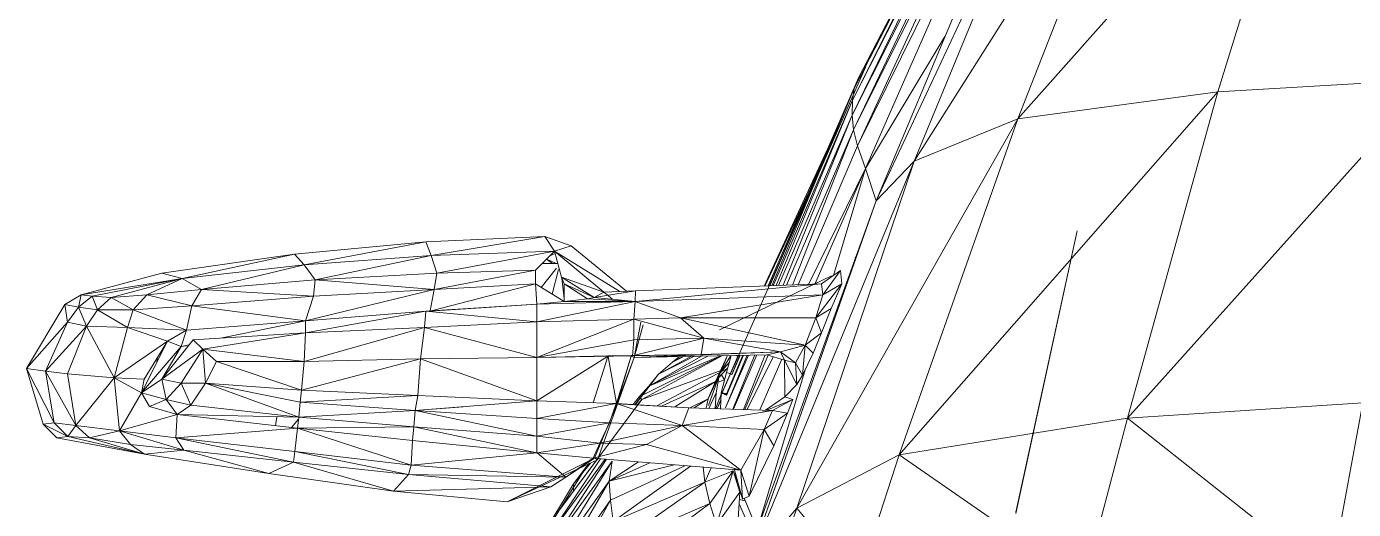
# Model space of a CAD drawing. Header units: inches. Extents: x 9584 to 15274, y -226 to 527.
# Drawn here: x 12385.88 to 12404.63, y 13.96 to 20.77 of the extents above; entities that cross this region are included whole.
import ezdxf

# ---------------------------------------------------------------- set-up
doc = ezdxf.new("R2010")
doc.units = ezdxf.units.IN
doc.header["$MEASUREMENT"] = 0
for name, color, linetype, lineweight in [('0-1', 7, 'Continuous', 5), ('0-4', 252, 'Continuous', 9), ('A-GENM', 5, 'Continuous', 9)]:
    doc.layers.add(name, color=color, linetype=linetype, lineweight=lineweight)

# ---------------------------------------------------------------- blocks, each defined once
blk = doc.blocks.new('Land_Rover_Evoque_-_SUV_Car_Vehicle_Automobile_13067 - Land Rover EVOQUE_dwg-1230547-BUILDING SECTION - EAST_WEST - LOOKING NORTH')
at = {"layer": 'A-GENM'}
for p, q in [((12399.728, 24.01), (12397.548, 19.52)), ((12399.712, 24.045), (12397.55, 19.728)), ((12397.55, 19.728), (12399.728, 24.01)), ((12399.734, 24.08), (12397.573, 19.897)), ((12399.712, 24.045), (12397.573, 19.897)), ((12399.734, 24.08), (12397.634, 20.046)), ((12399.888, 19.465), (12404.042, 24.146)), ((12402.711, 19.85), (12404.042, 24.146)), ((12397.548, 19.52), (12399.764, 23.918)), ((12399.764, 23.918), (12397.565, 19.313)), ((12397.565, 19.313), (12399.819, 23.825)), ((12399.819, 23.825), (12397.619, 19.087)), ((12398.422, 18.868), (12401.645, 23.953)), ((12399.888, 19.465), (12401.645, 23.953)), ((12397.619, 19.087), (12399.913, 23.714)), ((12399.913, 23.714), (12397.732, 18.765)), ((12400.39, 23.644), (12397.883, 18.309)), ((12398.422, 18.868), (12400.39, 23.644)), ((12400.39, 23.644), (12398.422, 18.868)), ((12397.883, 18.309), (12400.024, 23.412)), ((12400.024, 23.412), (12397.883, 18.309)), ((12397.732, 18.765), (12398.856, 20.628)), ((12397.734, 20.196), (12395.651, 15.475)), ((12397.634, 20.046), (12396.361, 17.11)), ((12397.634, 20.046), (12396.38, 17.111)), ((12397.573, 19.897), (12396.381, 17.111)), ((12397.573, 19.897), (12396.409, 17.112)), ((12397.573, 19.897), (12397.55, 19.728)), ((12397.634, 20.046), (12397.573, 19.897)), ((12405.726, 20.023), (12401.437, 15.246)), ((12405.726, 20.023), (12402.711, 19.85)), ((12397.55, 19.728), (12396.431, 17.113)), ((12397.55, 19.728), (12396.47, 17.114)), ((12397.55, 19.728), (12397.548, 19.52)), ((12402.711, 19.85), (12398.211, 14.727)), ((12402.711, 19.85), (12399.888, 19.465)), ((12401.437, 15.246), (12402.711, 19.85)), ((12397.548, 19.52), (12396.505, 17.115)), ((12397.548, 19.52), (12396.572, 17.118)), ((12397.548, 19.52), (12397.565, 19.313)), ((12397.565, 19.313), (12396.62, 17.119)), ((12397.565, 19.313), (12396.702, 17.122)), ((12399.888, 19.465), (12396.763, 13.976)), ((12397.565, 19.313), (12397.619, 19.087)), ((12398.211, 14.727), (12399.888, 19.465)), ((12399.888, 19.465), (12398.422, 18.868)), ((12396.302, 17.108), (12397.188, 19.018)), ((12397.619, 19.087), (12396.781, 17.125)), ((12397.619, 19.087), (12397.732, 18.765)), ((12398.422, 18.868), (12396.07, 13.168)), ((12396.763, 13.976), (12398.422, 18.868)), ((12398.422, 18.868), (12396.763, 13.976)), ((12397.732, 18.765), (12396.931, 17.131)), ((12397.732, 18.765), (12397.018, 17.134)), ((12397.732, 18.765), (12397.28, 17.257)), ((12397.732, 18.765), (12397.883, 18.309)), ((12397.883, 18.309), (12398.422, 18.868)), ((12396.31, 17.108), (12396.926, 18.415)), ((12396.07, 13.168), (12397.883, 18.309)), ((12396.205, 13.666), (12397.883, 18.309)), ((12397.883, 18.309), (12396.209, 13.563)), ((12400.724, 17.888), (12399.856, 13.919)), ((12400.724, 17.888), (12399.858, 13.897)), ((12391.525, 17.731), (12389.668, 17.558)), ((12391.525, 17.731), (12389.803, 17.406)), ((12393.206, 17.808), (12391.525, 17.731)), ((12391.6, 17.54), (12391.525, 17.731)), ((12391.6, 17.54), (12393.206, 17.808)), ((12393.574, 17.673), (12393.206, 17.808)), ((12393.341, 17.598), (12393.206, 17.808)), ((12393.341, 17.598), (12393.574, 17.673)), ((12394.356, 17.036), (12393.574, 17.673)), ((12397.687, 17.753), (12397.658, 17.687)), ((12389.668, 17.558), (12387.793, 17.289)), ((12389.668, 17.558), (12388.082, 17.213)), ((12389.803, 17.406), (12389.668, 17.558)), ((12391.6, 17.54), (12389.803, 17.406)), ((12391.6, 17.54), (12389.957, 17.195)), ((12393.341, 17.598), (12391.6, 17.54)), ((12391.6, 17.54), (12391.678, 17.291)), ((12393.341, 17.598), (12391.678, 17.291)), ((12393.341, 17.598), (12393.071, 17.33)), ((12393.314, 17.424), (12393.228, 17.485)), ((12393.363, 17.424), (12393.231, 17.489)), ((12393.349, 17.567), (12393.275, 17.532)), ((12393.341, 17.598), (12393.438, 17.234)), ((12394.037, 17.022), (12393.341, 17.598)), ((12393.341, 17.598), (12394.264, 17.032)), ((12397.59, 17.499), (12397.631, 17.593)), ((12387.793, 17.289), (12386.653, 16.982)), ((12388.082, 17.213), (12387.793, 17.289)), ((12389.803, 17.406), (12388.082, 17.213)), ((12389.803, 17.406), (12388.353, 17.06)), ((12389.803, 17.406), (12389.957, 17.195)), ((12391.678, 17.291), (12389.957, 17.195)), ((12393.071, 17.33), (12391.64, 17.061)), ((12391.678, 17.291), (12391.64, 17.061)), ((12393.071, 17.33), (12391.678, 17.291)), ((12393.071, 17.33), (12393.07, 17.138)), ((12393.15, 17.089), (12393.37, 17.362)), ((12393.166, 17.424), (12393.387, 17.424)), ((12393.397, 17.34), (12393.306, 16.993)), ((12395.981, 16.639), (12397.256, 17.253)), ((12397.111, 17.138), (12397.382, 17.329)), ((12397.13, 16.985), (12397.382, 17.329)), ((12397.382, 17.329), (12397.401, 17.139)), ((12397.518, 17.273), (12397.464, 17.15)), ((12388.082, 17.213), (12386.653, 16.982)), ((12388.082, 17.213), (12386.808, 16.963)), ((12388.082, 17.213), (12387.078, 16.944)), ((12388.082, 17.213), (12387.58, 16.983)), ((12387.58, 16.983), (12388.353, 17.06)), ((12388.082, 17.213), (12388.353, 17.06)), ((12388.353, 17.06), (12388.219, 16.83)), ((12388.353, 17.06), (12389.957, 17.195)), ((12388.353, 17.06), (12389.938, 16.965)), ((12389.822, 16.619), (12391.64, 17.061)), ((12389.957, 17.195), (12389.938, 16.965)), ((12391.64, 17.061), (12389.938, 16.965)), ((12391.64, 17.061), (12389.957, 17.195)), ((12391.583, 16.758), (12391.64, 17.061)), ((12391.6, 16.759), (12393.07, 17.138)), ((12391.64, 17.061), (12393.07, 17.138)), ((12393.477, 16.889), (12393.07, 17.138)), ((12393.089, 16.85), (12393.07, 17.138)), ((12393.476, 17.138), (12393.438, 17.234)), ((12394.037, 17.022), (12393.438, 17.234)), ((12393.902, 16.945), (12393.438, 17.234)), ((12393.443, 17.22), (12393.476, 16.934)), ((12393.477, 16.889), (12393.476, 17.138)), ((12393.805, 16.927), (12393.476, 17.138)), ((12393.902, 16.945), (12393.476, 17.138)), ((12397.111, 17.138), (12394.482, 16.889)), ((12394.483, 17.041), (12397.111, 17.138)), ((12397.401, 17.139), (12397.034, 16.659)), ((12397.111, 17.138), (12397.13, 16.985)), ((12397.13, 16.985), (12397.401, 17.139)), ((12397.401, 17.139), (12397.247, 16.793)), ((12386.653, 16.982), (12386.421, 16.847)), ((12386.653, 16.982), (12386.614, 16.81)), ((12386.614, 16.81), (12386.808, 16.963)), ((12386.653, 16.982), (12386.808, 16.963)), ((12387.078, 16.944), (12386.808, 16.963)), ((12386.884, 16.772), (12386.808, 16.963)), ((12387.078, 16.944), (12386.884, 16.772)), ((12387.078, 16.944), (12387.58, 16.983)), ((12387.078, 16.944), (12387.387, 16.772)), ((12387.387, 16.772), (12387.58, 16.983)), ((12387.58, 16.983), (12388.219, 16.83)), ((12389.938, 16.965), (12388.219, 16.83)), ((12389.822, 16.619), (12389.938, 16.965)), ((12393.477, 16.889), (12393.09, 16.85)), ((12394.482, 16.889), (12393.09, 16.85)), ((12394.482, 16.889), (12393.09, 16.601)), ((12393.477, 16.889), (12393.805, 16.927)), ((12393.477, 16.889), (12394.482, 16.889)), ((12393.805, 16.927), (12393.902, 16.945)), ((12394.482, 16.889), (12393.805, 16.927)), ((12394.483, 17.041), (12393.902, 16.945)), ((12394.037, 17.022), (12393.902, 16.945)), ((12394.482, 16.889), (12393.902, 16.945)), ((12394.037, 17.022), (12394.483, 17.041)), ((12394.154, 16.928), (12394.037, 17.022)), ((12394.482, 16.889), (12394.463, 16.639)), ((12394.483, 17.041), (12394.482, 16.889)), ((12394.482, 16.889), (12397.13, 16.985)), ((12394.482, 16.889), (12395.12, 16.659)), ((12397.13, 16.985), (12395.12, 16.659)), ((12397.13, 16.985), (12397.034, 16.659)), ((12386.421, 16.847), (12385.882, 15.945)), ((12386.46, 16.598), (12386.421, 16.847)), ((12386.614, 16.81), (12386.421, 16.847)), ((12386.46, 16.598), (12386.614, 16.81)), ((12386.884, 16.772), (12386.614, 16.81)), ((12386.73, 16.541), (12386.614, 16.81)), ((12386.884, 16.772), (12386.73, 16.541)), ((12386.884, 16.772), (12387.387, 16.772)), ((12386.884, 16.772), (12387.31, 16.523)), ((12387.387, 16.772), (12387.31, 16.523)), ((12387.387, 16.772), (12388.219, 16.83)), ((12388.141, 16.484), (12387.387, 16.772)), ((12388.141, 16.484), (12388.219, 16.83)), ((12389.822, 16.619), (12388.219, 16.83)), ((12391.524, 16.754), (12389.822, 16.619)), ((12391.524, 16.754), (12389.823, 16.447)), ((12391.524, 16.754), (12391.505, 16.524)), ((12393.09, 16.85), (12391.524, 16.754)), ((12391.524, 16.754), (12393.09, 16.601)), ((12393.09, 16.85), (12391.582, 16.754)), ((12393.09, 16.85), (12393.09, 16.601)), ((12397.034, 16.659), (12397.247, 16.793)), ((12397.247, 16.793), (12397.112, 16.447)), ((12386.46, 16.598), (12385.882, 15.945)), ((12386.152, 15.907), (12386.46, 16.598)), ((12386.73, 16.541), (12386.152, 15.907)), ((12386.73, 16.541), (12386.46, 16.598)), ((12386.73, 16.541), (12386.461, 15.869)), ((12387.31, 16.523), (12386.73, 16.541)), ((12387.118, 15.812), (12386.73, 16.541)), ((12387.31, 16.523), (12387.118, 15.812)), ((12388.141, 16.484), (12387.31, 16.523)), ((12387.871, 16.331), (12387.31, 16.523)), ((12389.822, 16.619), (12388.141, 16.484)), ((12389.822, 16.619), (12388.646, 16.375)), ((12389.804, 16.044), (12391.505, 16.524)), ((12389.822, 16.619), (12389.823, 16.447)), ((12389.823, 16.447), (12391.505, 16.524)), ((12389.823, 16.447), (12391.505, 16.524)), ((12391.448, 16.082), (12391.505, 16.524)), ((12391.505, 16.524), (12393.09, 16.601)), ((12393.09, 16.601), (12391.505, 16.524)), ((12393.091, 16.102), (12391.505, 16.524)), ((12393.09, 16.601), (12394.463, 16.639)), ((12393.09, 16.601), (12394.463, 16.639)), ((12393.091, 16.102), (12393.09, 16.601)), ((12393.091, 16.102), (12394.463, 16.639)), ((12394.463, 16.639), (12395.12, 16.659)), ((12394.463, 16.639), (12395.12, 16.659)), ((12394.463, 16.351), (12394.463, 16.639)), ((12395.449, 16.371), (12394.463, 16.639)), ((12394.56, 16.6), (12394.465, 16.1)), ((12394.465, 16.1), (12394.594, 16.561)), ((12395.449, 16.371), (12395.12, 16.659)), ((12396.863, 16.278), (12395.12, 16.659)), ((12397.034, 16.659), (12395.12, 16.659)), ((12395.449, 16.371), (12395.12, 16.659)), ((12395.67, 16.488), (12395.981, 16.639)), ((12396.88, 16.275), (12397.034, 16.659)), ((12397.034, 16.659), (12397.112, 16.447)), ((12387.871, 16.331), (12387.118, 15.812)), ((12387.871, 16.331), (12387.505, 15.601)), ((12387.871, 16.331), (12387.543, 15.793)), ((12388.237, 16.351), (12387.794, 15.794)), ((12388.141, 16.484), (12387.871, 16.331)), ((12387.871, 16.331), (12388.064, 16.255)), ((12388.141, 16.484), (12388.064, 16.255)), ((12389.823, 16.447), (12388.237, 16.351)), ((12388.374, 16.216), (12388.237, 16.351)), ((12389.823, 16.447), (12388.374, 16.216)), ((12389.804, 16.044), (12389.823, 16.447)), ((12394.463, 16.351), (12393.091, 16.102)), ((12394.444, 16.121), (12395.449, 16.371)), ((12394.444, 16.121), (12394.463, 16.351)), ((12394.463, 16.351), (12395.449, 16.371)), ((12395.449, 16.371), (12395.411, 16.14)), ((12395.449, 16.371), (12395.411, 16.14)), ((12396.863, 16.276), (12395.449, 16.371)), ((12395.449, 16.371), (12396.532, 16.179)), ((12396.88, 16.275), (12397.112, 16.447)), ((12397.112, 16.447), (12396.996, 16.16)), ((12387.505, 15.601), (12388.064, 16.255)), ((12387.794, 15.794), (12388.064, 16.255)), ((12388.374, 16.216), (12387.794, 15.794)), ((12388.18, 16.279), (12388.064, 16.255)), ((12388.064, 16.255), (12388.139, 16.263)), ((12388.374, 16.216), (12388.065, 15.736)), ((12389.804, 16.044), (12388.374, 16.216)), ((12388.567, 16.043), (12388.374, 16.216)), ((12388.374, 16.216), (12388.412, 15.736)), ((12394.096, 16.121), (12395.411, 16.14)), ((12394.444, 16.121), (12395.411, 16.14)), ((12394.465, 16.1), (12396.532, 16.179)), ((12394.465, 16.1), (12395.411, 16.14)), ((12396.34, 16.139), (12394.465, 16.1)), ((12394.536, 15.545), (12395.703, 16.126)), ((12394.572, 15.509), (12395.712, 16.126)), ((12394.673, 15.696), (12395.684, 16.125)), ((12394.673, 15.696), (12395.517, 16.122)), ((12396.532, 16.179), (12395.411, 16.14)), ((12395.786, 16.127), (12395.613, 15.763)), ((12395.936, 16.13), (12395.651, 15.475)), ((12395.667, 15.844), (12395.786, 16.127)), ((12395.682, 15.885), (12395.833, 16.128)), ((12395.682, 15.885), (12395.833, 16.128)), ((12395.682, 15.885), (12395.786, 16.127)), ((12396.064, 16.133), (12395.757, 15.391)), ((12396.079, 16.133), (12395.757, 15.391)), ((12395.999, 16.132), (12395.765, 15.571)), ((12396.012, 16.132), (12395.769, 15.564)), ((12395.77, 15.887), (12395.836, 16.128)), ((12395.962, 16.131), (12395.844, 15.855)), ((12395.961, 16.131), (12395.859, 15.891)), ((12396.172, 16.135), (12395.862, 15.371)), ((12396.197, 16.136), (12395.868, 15.371)), ((12395.952, 16.108), (12395.901, 16.13)), ((12396.315, 16.138), (12396.011, 15.366)), ((12396.357, 16.133), (12396.029, 15.365)), ((12396.34, 16.139), (12396.532, 16.179)), ((12396.592, 16.062), (12396.34, 16.139)), ((12396.88, 16.275), (12396.532, 16.179)), ((12396.592, 16.062), (12396.532, 16.179)), ((12396.532, 16.179), (12396.745, 16.025)), ((12396.88, 16.275), (12396.745, 16.025)), ((12396.88, 16.275), (12396.842, 15.852)), ((12396.996, 16.16), (12396.842, 15.852)), ((12396.88, 16.275), (12396.996, 16.16)), ((12385.882, 15.945), (12386.116, 15.157)), ((12386.152, 15.907), (12385.882, 15.945)), ((12385.882, 15.945), (12386.27, 15.177)), ((12387.721, 16.032), (12387.731, 16.101)), ((12388.567, 16.043), (12388.412, 15.736)), ((12389.804, 16.044), (12388.567, 16.043)), ((12389.766, 15.64), (12388.567, 16.043)), ((12391.448, 16.082), (12389.766, 15.64)), ((12389.766, 15.64), (12389.804, 16.043)), ((12391.448, 16.082), (12389.804, 16.044)), ((12391.448, 16.082), (12391.41, 15.564)), ((12393.091, 16.102), (12391.448, 16.082)), ((12393.092, 15.487), (12391.448, 16.082)), ((12394.444, 16.121), (12393.091, 16.102)), ((12393.091, 16.102), (12394.096, 16.121)), ((12393.092, 15.487), (12393.091, 16.101)), ((12394.088, 16.116), (12393.092, 15.487)), ((12393.888, 15.46), (12394.095, 16.116)), ((12394.465, 16.1), (12393.947, 14.657)), ((12394.214, 15.449), (12394.097, 16.116)), ((12394.214, 15.449), (12394.425, 16.12)), ((12394.221, 15.448), (12394.425, 16.12)), ((12394.222, 15.448), (12394.465, 16.1)), ((12394.465, 16.1), (12394.425, 16.12)), ((12394.673, 15.696), (12395.418, 16.12)), ((12395.787, 15.949), (12394.787, 15.417)), ((12394.811, 15.866), (12395.318, 16.118)), ((12394.811, 15.866), (12395.276, 16.117)), ((12395.006, 16.036), (12394.811, 15.866)), ((12395.006, 16.036), (12395.167, 16.115)), ((12395.006, 16.036), (12395.151, 16.114)), ((12395.106, 16.113), (12395.006, 16.036)), ((12395.786, 15.947), (12395.654, 15.806)), ((12395.682, 15.885), (12395.808, 16.028)), ((12396.43, 16.111), (12396.064, 15.364)), ((12396.885, 15.938), (12396.205, 13.666)), ((12396.553, 16.074), (12396.24, 15.359)), ((12396.593, 15.543), (12396.592, 16.062)), ((12396.592, 16.062), (12396.745, 16.025)), ((12396.592, 16.062), (12396.765, 15.717)), ((12396.745, 16.025), (12396.842, 15.852)), ((12396.745, 16.025), (12396.765, 15.717)), ((12386.461, 15.869), (12386.152, 15.907)), ((12386.152, 15.907), (12386.27, 15.177)), ((12386.152, 15.907), (12386.579, 15.139)), ((12387.118, 15.812), (12386.461, 15.869)), ((12386.461, 15.869), (12386.579, 15.139)), ((12387.118, 15.812), (12386.579, 15.139)), ((12387.543, 15.793), (12387.118, 15.812)), ((12387.505, 15.601), (12387.118, 15.812)), ((12387.118, 15.812), (12387.197, 15.063)), ((12387.505, 15.601), (12387.794, 15.794)), ((12387.543, 15.793), (12387.505, 15.601)), ((12387.853, 15.505), (12387.794, 15.794)), ((12387.853, 15.505), (12387.794, 15.794)), ((12388.065, 15.736), (12387.794, 15.794)), ((12394.258, 15.59), (12394.319, 15.772)), ((12394.475, 15.434), (12394.811, 15.866)), ((12394.811, 15.866), (12394.478, 15.434)), ((12394.572, 15.509), (12395.704, 15.919)), ((12394.811, 15.866), (12394.673, 15.696)), ((12394.853, 15.413), (12395.613, 15.763)), ((12395.041, 15.403), (12395.613, 15.763)), ((12395.667, 15.844), (12395.512, 15.517)), ((12395.667, 15.844), (12395.518, 15.422)), ((12395.518, 15.531), (12395.613, 15.763)), ((12395.518, 15.531), (12395.613, 15.763)), ((12395.667, 15.844), (12395.613, 15.763)), ((12395.625, 15.599), (12395.667, 15.844)), ((12395.651, 15.75), (12395.744, 15.783)), ((12395.697, 15.6), (12395.77, 15.887)), ((12395.744, 15.785), (12395.7, 15.856)), ((12395.847, 15.866), (12395.77, 15.887)), ((12396.842, 15.852), (12396.765, 15.717)), ((12387.505, 15.601), (12387.197, 15.063)), ((12387.505, 15.601), (12387.621, 15.409)), ((12387.505, 15.601), (12387.853, 15.505)), ((12388.065, 15.736), (12387.853, 15.505)), ((12388.412, 15.736), (12388.065, 15.736)), ((12388.201, 15.429), (12388.065, 15.736)), ((12388.412, 15.736), (12388.201, 15.429)), ((12389.766, 15.64), (12388.412, 15.736)), ((12388.412, 15.736), (12388.413, 15.736)), ((12389.747, 15.468), (12388.412, 15.736)), ((12389.728, 15.256), (12388.412, 15.736)), ((12389.747, 15.468), (12389.766, 15.64)), ((12389.747, 15.468), (12391.41, 15.564)), ((12391.41, 15.564), (12389.766, 15.64)), ((12389.766, 15.64), (12391.41, 15.564)), ((12391.371, 15.353), (12391.41, 15.564)), ((12393.092, 15.487), (12391.41, 15.564)), ((12391.41, 15.564), (12393.092, 15.487)), ((12394.673, 15.696), (12394.536, 15.545)), ((12395.625, 15.599), (12395.522, 15.382)), ((12395.608, 15.379), (12395.625, 15.599)), ((12395.696, 15.58), (12395.651, 15.475)), ((12395.686, 15.377), (12395.697, 15.6)), ((12395.775, 15.59), (12395.697, 15.6)), ((12395.772, 15.579), (12395.697, 15.6)), ((12395.769, 15.569), (12395.697, 15.6)), ((12396.593, 15.543), (12396.765, 15.717)), ((12387.621, 15.409), (12387.853, 15.505)), ((12387.621, 15.409), (12388.008, 15.294)), ((12388.201, 15.429), (12387.853, 15.505)), ((12388.008, 15.294), (12387.853, 15.505)), ((12388.201, 15.429), (12387.853, 15.505)), ((12388.008, 15.294), (12388.201, 15.429)), ((12389.728, 15.256), (12388.201, 15.429)), ((12389.728, 15.256), (12388.201, 15.429)), ((12389.747, 15.468), (12389.728, 15.256)), ((12389.747, 15.468), (12391.371, 15.353)), ((12393.092, 15.487), (12391.371, 15.353)), ((12391.371, 15.353), (12392.049, 15.405)), ((12394.213, 15.449), (12393.092, 15.487)), ((12393.092, 15.238), (12393.092, 15.487)), ((12394.213, 15.449), (12393.092, 15.238)), ((12394.572, 15.509), (12393.373, 13.9)), ((12393.906, 14.679), (12394.215, 15.428)), ((12394.117, 15.18), (12394.213, 15.449)), ((12394.213, 15.449), (12395.238, 15.391)), ((12394.213, 15.449), (12395.142, 15.142)), ((12394.215, 15.428), (12394.214, 15.448)), ((12395.239, 15.391), (12394.214, 15.448)), ((12394.453, 15.435), (12394.536, 15.545)), ((12394.572, 15.509), (12394.51, 15.432)), ((12394.572, 15.509), (12394.515, 15.432)), ((12394.572, 15.509), (12394.519, 15.432)), ((12394.572, 15.509), (12394.536, 15.545)), ((12395.142, 15.142), (12395.238, 15.391)), ((12395.142, 15.142), (12395.238, 15.391)), ((12396.418, 15.353), (12395.238, 15.391)), ((12395.254, 15.391), (12395.512, 15.517)), ((12395.315, 15.389), (12395.512, 15.517)), ((12395.484, 15.383), (12395.512, 15.517)), ((12395.484, 15.383), (12395.512, 15.517)), ((12395.651, 15.475), (12395.62, 15.379)), ((12395.693, 15.501), (12395.64, 15.378)), ((12395.692, 15.501), (12395.64, 15.378)), ((12396.319, 15.356), (12396.593, 15.543)), ((12396.341, 15.355), (12396.707, 15.507)), ((12396.418, 15.353), (12396.707, 15.507)), ((12396.707, 15.507), (12396.593, 15.543)), ((12396.63, 15.315), (12396.707, 15.507)), ((12404.762, 15.458), (12401.437, 15.246)), ((12404.762, 15.458), (12404.44, 13.731)), ((12388.008, 15.294), (12387.197, 15.063)), ((12388.008, 15.294), (12387.99, 14.967)), ((12388.008, 15.294), (12389.709, 15.102)), ((12388.008, 15.294), (12389.728, 15.256)), ((12389.398, 15.137), (12389.416, 15.263)), ((12389.626, 15.111), (12389.725, 15.231)), ((12389.709, 15.102), (12389.728, 15.256)), ((12391.371, 15.353), (12389.728, 15.256)), ((12391.353, 15.122), (12389.728, 15.256)), ((12391.353, 15.122), (12389.728, 15.256)), ((12391.371, 15.353), (12391.353, 15.122)), ((12393.092, 15.238), (12391.371, 15.353)), ((12391.371, 15.353), (12393.093, 14.988)), ((12394.117, 15.18), (12393.092, 15.238)), ((12393.092, 15.238), (12393.093, 14.988)), ((12395.142, 15.142), (12396.418, 15.353)), ((12396.284, 15.332), (12396.418, 15.353)), ((12396.302, 15.084), (12396.418, 15.353)), ((12396.302, 15.084), (12396.63, 15.315)), ((12396.418, 15.353), (12396.63, 15.315)), ((12396.437, 14.854), (12396.63, 15.315)), ((12401.437, 15.246), (12398.211, 14.727)), ((12401.437, 15.246), (12400.87, 13.113)), ((12401.437, 15.246), (12403.73, 13.434)), ((12386.27, 15.177), (12386.116, 15.157)), ((12386.116, 15.157), (12386.31, 14.965)), ((12386.116, 15.157), (12386.463, 14.985)), ((12386.27, 15.177), (12386.463, 14.985)), ((12386.27, 15.177), (12386.579, 15.139)), ((12386.463, 14.985), (12386.579, 15.139)), ((12386.579, 15.139), (12386.772, 14.966)), ((12386.579, 15.139), (12387.197, 15.063)), ((12386.772, 14.966), (12387.197, 15.063)), ((12387.197, 15.063), (12387.352, 14.871)), ((12387.197, 15.063), (12388.106, 14.794)), ((12387.197, 15.063), (12387.99, 14.967)), ((12389.709, 15.102), (12387.99, 14.967)), ((12389.709, 15.102), (12389.672, 14.775)), ((12389.709, 15.102), (12391.353, 15.122)), ((12389.709, 15.102), (12391.334, 14.929)), ((12389.709, 15.102), (12391.316, 14.583)), ((12391.334, 14.929), (12391.353, 15.122)), ((12393.093, 14.988), (12391.353, 15.122)), ((12393.093, 14.757), (12391.353, 15.122)), ((12393.093, 14.988), (12391.353, 15.122)), ((12394.117, 15.18), (12393.093, 14.988)), ((12394.117, 15.18), (12393.983, 14.892)), ((12395.142, 15.142), (12393.983, 14.892)), ((12394.117, 15.18), (12395.142, 15.142)), ((12395.142, 15.142), (12394.639, 14.873)), ((12395.142, 15.142), (12394.639, 14.873)), ((12395.142, 15.142), (12396.302, 15.084)), ((12395.142, 15.142), (12395.975, 14.508)), ((12396.302, 15.084), (12395.975, 14.508)), ((12396.302, 15.084), (12396.091, 14.142)), ((12396.302, 15.084), (12396.437, 14.854)), ((12386.463, 14.985), (12386.31, 14.965)), ((12386.31, 14.965), (12387.548, 14.734)), ((12386.463, 14.985), (12387.548, 14.734)), ((12386.463, 14.985), (12386.772, 14.966)), ((12387.548, 14.734), (12386.772, 14.966)), ((12386.772, 14.966), (12387.352, 14.871)), ((12387.548, 14.734), (12387.352, 14.871)), ((12387.352, 14.871), (12388.106, 14.794)), ((12388.106, 14.794), (12387.99, 14.967)), ((12389.653, 14.621), (12387.99, 14.967)), ((12389.672, 14.775), (12387.99, 14.967)), ((12391.333, 14.93), (12391.316, 14.583)), ((12391.334, 14.929), (12391.333, 14.93)), ((12391.334, 14.929), (12393.093, 14.757)), ((12393.093, 14.988), (12393.983, 14.892)), ((12393.093, 14.757), (12393.093, 14.988)), ((12393.093, 14.988), (12393.983, 14.892)), ((12393.093, 14.757), (12393.983, 14.892)), ((12393.887, 14.68), (12393.983, 14.892)), ((12393.887, 14.68), (12394.639, 14.873)), ((12393.983, 14.892), (12394.639, 14.873)), ((12393.983, 14.892), (12394.639, 14.873)), ((12395.975, 14.508), (12394.639, 14.873)), ((12396.091, 14.142), (12396.437, 14.854)), ((12387.548, 14.734), (12388.106, 14.794)), ((12387.548, 14.734), (12389.307, 14.465)), ((12388.106, 14.794), (12389.307, 14.465)), ((12388.106, 14.794), (12389.653, 14.621)), ((12389.653, 14.621), (12389.672, 14.775)), ((12391.278, 14.449), (12389.672, 14.775)), ((12389.672, 14.775), (12391.316, 14.583)), ((12393.093, 14.757), (12391.316, 14.583)), ((12393.906, 14.679), (12392.673, 14.062)), ((12392.673, 14.062), (12393.947, 14.657)), ((12393.093, 14.757), (12393.887, 14.68)), ((12393.094, 14.757), (12393.887, 14.68)), ((12393.501, 14.411), (12393.094, 14.757)), ((12393.151, 13.01), (12394.157, 14.638)), ((12393.193, 13.313), (12394.075, 14.664)), ((12394.157, 14.638), (12393.193, 13.313)), ((12393.273, 13.597), (12393.988, 14.672)), ((12394.058, 14.666), (12393.273, 13.597)), ((12393.373, 13.9), (12393.932, 14.65)), ((12393.501, 14.411), (12393.887, 14.68)), ((12393.906, 14.679), (12393.501, 14.411)), ((12393.906, 14.678), (12393.583, 14.468)), ((12393.906, 14.679), (12393.887, 14.68)), ((12395.975, 14.508), (12393.887, 14.68)), ((12395.975, 14.508), (12393.887, 14.68)), ((12393.906, 14.679), (12393.947, 14.657)), ((12394.115, 14.355), (12394.157, 14.638)), ((12394.115, 14.355), (12394.529, 14.627)), ((12398.211, 14.727), (12396.763, 13.976)), ((12398.211, 14.727), (12397.636, 12.954)), ((12398.211, 14.727), (12400.553, 13.11)), ((12389.307, 14.465), (12389.653, 14.621)), ((12389.307, 14.465), (12391.068, 14.216)), ((12389.653, 14.621), (12391.068, 14.216)), ((12389.653, 14.621), (12391.278, 14.449)), ((12391.068, 14.216), (12391.278, 14.449)), ((12391.278, 14.449), (12391.316, 14.583)), ((12393.288, 14.276), (12391.278, 14.449)), ((12393.501, 14.411), (12391.278, 14.449)), ((12393.501, 14.411), (12391.316, 14.583)), ((12393.747, 14.486), (12392.761, 12.914)), ((12393.747, 14.486), (12392.88, 13.103)), ((12393.847, 14.61), (12393.609, 14.316)), ((12393.609, 14.316), (12393.822, 14.599)), ((12393.84, 14.607), (12393.747, 14.486)), ((12393.832, 14.603), (12393.747, 14.486)), ((12394.115, 14.355), (12394.688, 14.614)), ((12394.115, 14.355), (12395.032, 14.585)), ((12394.131, 14.089), (12395.183, 14.573)), ((12394.167, 13.787), (12395.261, 14.567)), ((12395.462, 14.343), (12395.44, 14.552)), ((12395.44, 14.552), (12395.462, 14.343)), ((12395.552, 14.542), (12395.462, 14.343)), ((12395.864, 14.501), (12395.462, 14.343)), ((12395.864, 14.501), (12395.536, 14.04)), ((12395.864, 14.501), (12395.63, 13.737)), ((12395.864, 14.501), (12395.93, 14.341)), ((12395.958, 14.198), (12395.864, 14.501)), ((12395.879, 14.525), (12395.975, 14.508)), ((12395.882, 14.515), (12395.996, 14.103)), ((12395.996, 14.103), (12395.975, 14.508)), ((12395.975, 14.508), (12396.091, 14.142)), ((12393.288, 14.276), (12391.068, 14.216)), ((12392.673, 14.062), (12393.288, 14.276)), ((12393.609, 14.316), (12392.761, 12.914)), ((12393.148, 12.707), (12394.115, 14.355)), ((12394.115, 14.355), (12393.151, 13.01)), ((12393.288, 14.276), (12393.501, 14.411)), ((12393.609, 14.217), (12393.609, 14.316)), ((12394.131, 14.089), (12394.115, 14.355)), ((12394.167, 13.787), (12395.462, 14.343)), ((12394.241, 13.483), (12395.462, 14.343)), ((12395.536, 14.04), (12395.462, 14.343)), ((12395.462, 14.343), (12395.536, 14.04)), ((12392.673, 14.062), (12391.068, 14.216)), ((12394.131, 14.089), (12393.148, 12.707)), ((12393.183, 12.385), (12394.131, 14.089)), ((12394.167, 13.787), (12394.131, 14.089)), ((12395.958, 14.198), (12395.63, 13.737)), ((12395.958, 14.198), (12395.937, 13.817)), ((12396.024, 14.077), (12395.952, 14.097)), ((12395.996, 14.103), (12396.091, 14.142)), ((12396.025, 14.106), (12396.205, 13.666)), ((12394.241, 13.483), (12395.536, 14.04)), ((12394.316, 13.142), (12395.536, 14.04)), ((12395.536, 14.04), (12395.63, 13.737)), ((12395.536, 14.04), (12395.63, 13.737)), ((12395.949, 14.034), (12396.055, 13.801)), ((12396.07, 13.168), (12396.763, 13.976)), ((12396.763, 13.976), (12396.435, 13.017)), ((12396.763, 13.976), (12396.435, 13.017)), ((12396.763, 13.976), (12397.623, 12.953))]:
    blk.add_line(p, q, dxfattribs=at)
blk = doc.blocks.new('Land_Rover_Evoque_-_SUV_Car_Vehicle_Automobile_13067 - Land_Rover_Evoque_-_SUV_Car_Vehicle_Automobile_13067-1230553-BUILDING SECTION - EAST_WEST - LOOKING NORTH')
blk.add_blockref('Land_Rover_Evoque_-_SUV_Car_Vehicle_Automobile_13067 - Land Rover EVOQUE_dwg-1230547-BUILDING SECTION - EAST_WEST - LOOKING NORTH', (0, 0))
blk = doc.blocks.new('CTR  - Topography_rvt-1-BUILDING SECTION - EAST_WEST - LOOKING NORTH')
at = {"layer": '0-4'}
blk.add_blockref('Land_Rover_Evoque_-_SUV_Car_Vehicle_Automobile_13067 - Land_Rover_Evoque_-_SUV_Car_Vehicle_Automobile_13067-1230553-BUILDING SECTION - EAST_WEST - LOOKING NORTH', (0, 0), dxfattribs=at)

msp = doc.modelspace()

# ---------------------------------------------------------------- block references
at = {"layer": '0-1'}
msp.add_blockref('CTR  - Topography_rvt-1-BUILDING SECTION - EAST_WEST - LOOKING NORTH', (0, 0), dxfattribs=at)

doc.saveas('drawing.dxf')
